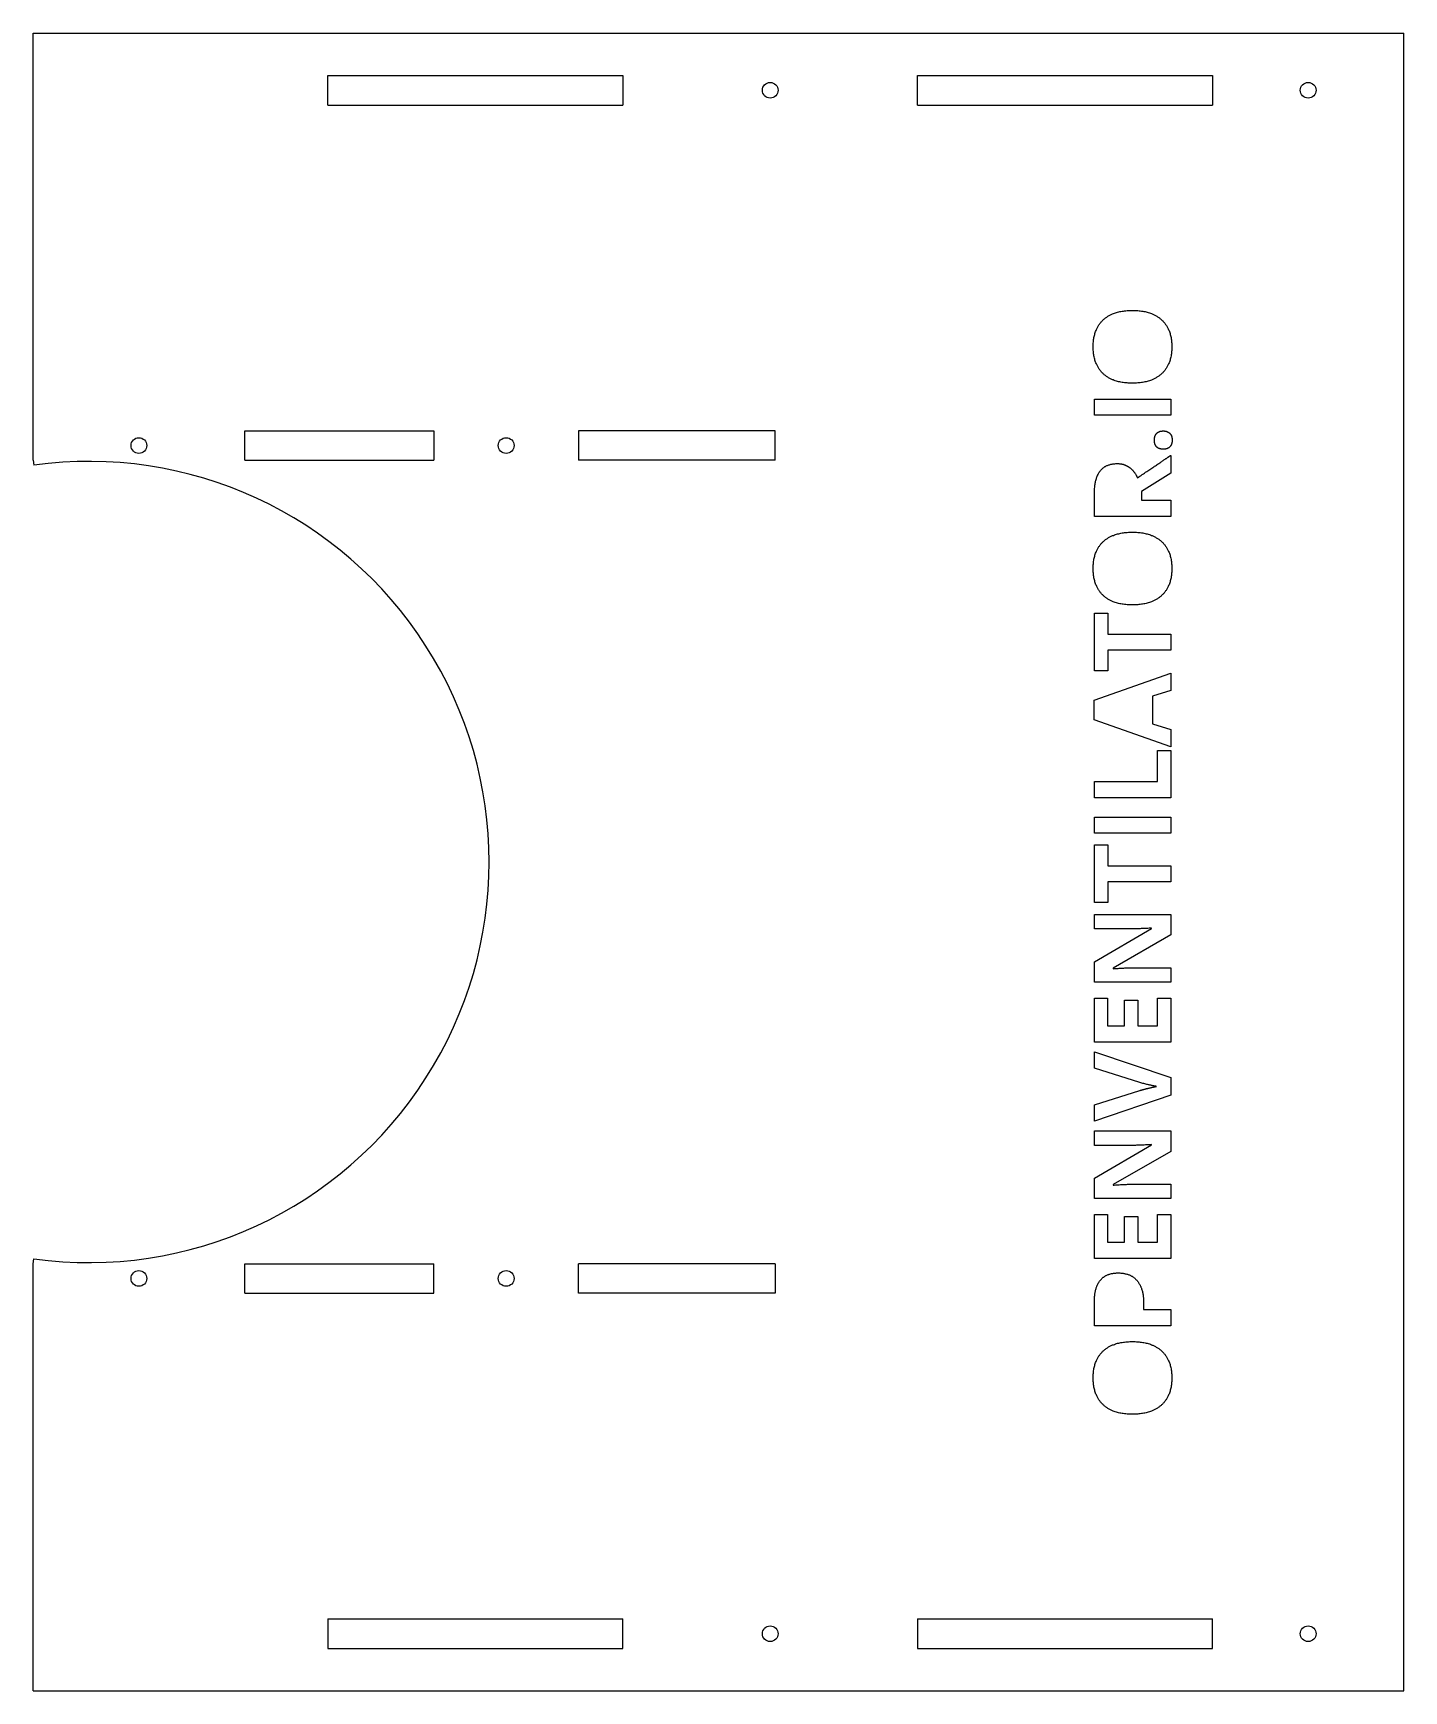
# Model space of a CAD drawing. Extents: x -438 to -159, y -169 to 169.
import ezdxf

# ---------------------------------------------------------------- set-up
doc = ezdxf.new("R2010")
doc.units = 0
doc.header["$MEASUREMENT"] = 0
doc.layers.add('VISIBLE', color=7, linetype='CONTINUOUS')

msp = doc.modelspace()

# ---------------------------------------------------------------- linework, layer by layer
at = {"layer": 'VISIBLE'}
for p, q in [((-437.7, 168.62), (-158.75, 168.62)), ((-437.7, 81.72), (-437.7, 168.62)), ((-158.75, -168.62), (-158.75, 168.62)), ((-377.7, 154), (-377.7, 160)), ((-377.7, 160), (-317.7, 160)), ((-317.7, 160), (-317.7, 154)), ((-257.7, 154), (-257.7, 160)), ((-257.7, 160), (-197.7, 160)), ((-197.7, 160), (-197.7, 154)), ((-377.7, 154), (-317.7, 154)), ((-257.7, 154), (-197.7, 154)), ((-221.73, 90.89), (-221.73, 94.19)), ((-221.73, 94.19), (-206.19, 94.19)), ((-206.19, 94.19), (-206.19, 90.89)), ((-394.65, 81.72), (-394.65, 87.72)), ((-394.65, 87.72), (-356.19, 87.72)), ((-356.19, 87.72), (-356.19, 81.72)), ((-326.69, 87.72), (-326.69, 81.72)), ((-286.69, 87.72), (-326.69, 87.72)), ((-286.69, 81.72), (-286.69, 87.72)), ((-206.19, 90.89), (-221.73, 90.89)), ((-437.7, 81.72), (-437.57, 80.73)), ((-394.65, 81.72), (-356.19, 81.72)), ((-286.69, 81.72), (-326.69, 81.72)), ((-206.19, 82.73), (-206.19, 79.07)), ((-206.19, 79.07), (-212.15, 75.36)), ((-221.73, 70.32), (-221.73, 74.84)), ((-212.15, 75.36), (-212.15, 73.61)), ((-212.15, 73.61), (-206.19, 73.61)), ((-206.19, 73.61), (-206.19, 70.32)), ((-206.19, 70.32), (-221.73, 70.32)), ((-221.73, 38.86), (-221.73, 50.6)), ((-221.73, 50.6), (-218.99, 50.6)), ((-218.99, 50.6), (-218.99, 46.38)), ((-218.99, 46.38), (-206.19, 46.38)), ((-206.19, 46.38), (-206.19, 43.09)), ((-206.19, 43.09), (-218.99, 43.09)), ((-218.99, 43.09), (-218.99, 38.86)), ((-221.79, 32.92), (-206.19, 38.43)), ((-218.99, 38.86), (-221.73, 38.86)), ((-206.19, 38.43), (-206.19, 34.88)), ((-206.19, 34.88), (-209.89, 33.75)), ((-209.89, 33.75), (-209.89, 28.09)), ((-221.79, 28.9), (-221.79, 32.92)), ((-206.19, 23.41), (-221.79, 28.9)), ((-209.89, 28.09), (-206.19, 26.96)), ((-206.19, 26.96), (-206.19, 23.41)), ((-208.91, 16.36), (-208.91, 22.66)), ((-208.91, 22.66), (-206.19, 22.66)), ((-206.19, 22.66), (-206.19, 13.07)), ((-221.73, 13.07), (-221.73, 16.36)), ((-221.73, 16.36), (-208.91, 16.36)), ((-206.19, 13.07), (-221.73, 13.07)), ((-221.73, 5.86), (-221.73, 9.15)), ((-221.73, 9.15), (-206.19, 9.15)), ((-206.19, 9.15), (-206.19, 5.86)), ((-206.19, 5.86), (-221.73, 5.86)), ((-221.73, -8.27), (-221.73, 3.47)), ((-221.73, 3.47), (-218.99, 3.47)), ((-218.99, 3.47), (-218.99, -0.75)), ((-218.99, -0.75), (-206.19, -0.75)), ((-206.19, -0.75), (-206.19, -4.05)), ((-206.19, -4.05), (-218.99, -4.05)), ((-218.99, -4.05), (-218.99, -8.27)), ((-218.99, -8.27), (-221.73, -8.27)), ((-221.73, -10.66), (-206.19, -10.66)), ((-221.73, -13.62), (-221.73, -10.66)), ((-210.09, -13.54), (-210.09, -13.46)), ((-206.19, -10.66), (-206.19, -14.84)), ((-221.73, -20.29), (-210.09, -13.54)), ((-214.37, -13.62), (-221.73, -13.62)), ((-206.19, -14.84), (-217.94, -21.61)), ((-221.73, -24.44), (-221.73, -20.29)), ((-217.94, -21.61), (-217.94, -21.7)), ((-213.5, -21.5), (-206.19, -21.5)), ((-206.19, -21.5), (-206.19, -24.44)), ((-206.19, -24.44), (-221.73, -24.44)), ((-221.73, -36.63), (-221.73, -27.68)), ((-221.73, -27.68), (-219.03, -27.68)), ((-219.03, -27.68), (-219.03, -33.34)), ((-215.61, -33.34), (-215.61, -28.08)), ((-215.61, -28.08), (-212.91, -28.08)), ((-212.91, -28.08), (-212.91, -33.34)), ((-208.91, -27.68), (-206.19, -27.68)), ((-208.91, -33.34), (-208.91, -27.68)), ((-206.19, -27.68), (-206.19, -36.63)), ((-219.03, -33.34), (-215.61, -33.34)), ((-212.91, -33.34), (-208.91, -33.34)), ((-206.19, -36.63), (-221.73, -36.63)), ((-221.73, -41.92), (-221.73, -38.59)), ((-221.73, -38.59), (-206.19, -43.87)), ((-212.48, -44.86), (-221.73, -41.92)), ((-221.73, -49.41), (-212.48, -46.48)), ((-206.19, -43.87), (-206.19, -47.46)), ((-206.19, -47.46), (-221.73, -52.73)), ((-221.73, -52.73), (-221.73, -49.41)), ((-221.73, -54.69), (-206.19, -54.69)), ((-221.73, -57.66), (-221.73, -54.69)), ((-206.19, -54.69), (-206.19, -58.88)), ((-221.73, -64.32), (-210.09, -57.57)), ((-214.37, -57.66), (-221.73, -57.66)), ((-206.19, -58.88), (-217.94, -65.64)), ((-210.09, -57.57), (-210.09, -57.5)), ((-221.73, -68.48), (-221.73, -64.32)), ((-217.94, -65.64), (-217.94, -65.73)), ((-213.5, -65.53), (-206.19, -65.53)), ((-206.19, -65.53), (-206.19, -68.48)), ((-206.19, -68.48), (-221.73, -68.48)), ((-221.73, -80.67), (-221.73, -71.72)), ((-221.73, -71.72), (-219.03, -71.72)), ((-219.03, -71.72), (-219.03, -77.37)), ((-215.61, -77.37), (-215.61, -72.11)), ((-215.61, -72.11), (-212.91, -72.11)), ((-212.91, -72.11), (-212.91, -77.37)), ((-208.91, -71.72), (-206.19, -71.72)), ((-208.91, -77.37), (-208.91, -71.72)), ((-206.19, -71.72), (-206.19, -80.67)), ((-219.03, -77.37), (-215.61, -77.37)), ((-212.91, -77.37), (-208.91, -77.37)), ((-437.7, -81.72), (-437.57, -80.73)), ((-206.19, -80.67), (-221.73, -80.67)), ((-437.7, -168.62), (-437.7, -81.72)), ((-394.65, -87.72), (-394.65, -81.72)), ((-394.65, -81.72), (-356.19, -81.72)), ((-356.19, -87.72), (-356.19, -81.72)), ((-286.69, -81.72), (-326.69, -81.72)), ((-326.69, -87.72), (-326.69, -81.72)), ((-286.69, -81.72), (-286.69, -87.72)), ((-394.65, -87.72), (-356.19, -87.72)), ((-286.69, -87.72), (-326.69, -87.72)), ((-221.73, -94.33), (-221.73, -89.37)), ((-211.71, -89.63), (-211.71, -91.04)), ((-211.71, -91.04), (-206.19, -91.04)), ((-206.19, -91.04), (-206.19, -94.33)), ((-206.19, -94.33), (-221.73, -94.33)), ((-377.7, -154), (-377.7, -160)), ((-377.7, -154), (-317.7, -154)), ((-317.7, -160), (-317.7, -154)), ((-257.7, -154), (-257.7, -160)), ((-257.7, -154), (-197.7, -154)), ((-197.7, -160), (-197.7, -154)), ((-377.7, -160), (-317.7, -160)), ((-257.7, -160), (-197.7, -160)), ((-437.7, -168.62), (-158.75, -168.62))]:
    msp.add_line(p, q, dxfattribs=at)
for centre in [(-287.7, 157), (-178.22, 157), (-416.18, 84.72), (-341.44, 84.72), (-416.18, -84.72), (-341.44, -84.72), (-287.7, -157), (-178.22, -157)]:
    msp.add_circle(centre, 1.6, dxfattribs=at)
msp.add_arc((-426.4, 0), 81.5, 262.1273, 97.8727, dxfattribs=at)
for points in [[(-219.91, 110.31), (-217.85, 112.21), (-213.98, 112.21)], [(-213.98, 112.21), (-210.12, 112.21), (-208.04, 110.29)], [(-221.97, 104.83), (-221.97, 108.41), (-219.91, 110.31)], [(-208.04, 110.29), (-205.97, 108.38), (-205.97, 104.81)], [(-219.93, 99.33), (-221.97, 101.25), (-221.97, 104.83)], [(-205.97, 104.81), (-205.97, 101.24), (-208.04, 99.32)], [(-214, 97.41), (-217.88, 97.41), (-219.93, 99.33)], [(-208.04, 99.32), (-210.12, 97.41), (-214, 97.41)], [(-209.04, 87.21), (-208.58, 87.69), (-207.71, 87.69)], [(-207.71, 87.69), (-206.87, 87.69), (-206.38, 87.2)], [(-209.51, 85.85), (-209.51, 86.73), (-209.04, 87.21)], [(-209.06, 84.45), (-209.51, 84.93), (-209.51, 85.85)], [(-207.71, 83.97), (-208.6, 83.97), (-209.06, 84.45)], [(-206.37, 84.46), (-206.85, 83.97), (-207.71, 83.97)], [(-206.38, 87.2), (-205.9, 86.72), (-205.9, 85.85)], [(-205.9, 85.85), (-205.9, 84.95), (-206.37, 84.46)], [(-220.57, 79.53), (-219.42, 81.05), (-217.07, 81.05)], [(-217.07, 81.05), (-215.7, 81.05), (-214.63, 80.3)], [(-212.96, 78.16), (-207.72, 81.67), (-206.19, 82.73)], [(-221.73, 74.84), (-221.73, 78.01), (-220.57, 79.53)], [(-214.63, 80.3), (-213.56, 79.54), (-212.96, 78.16)], [(-221.97, 59.72), (-221.97, 63.3), (-219.91, 65.2)], [(-219.91, 65.2), (-217.85, 67.09), (-213.98, 67.09)], [(-213.98, 67.09), (-210.12, 67.09), (-208.04, 65.18)], [(-208.04, 65.18), (-205.97, 63.27), (-205.97, 59.7)], [(-219.93, 54.22), (-221.97, 56.14), (-221.97, 59.72)], [(-205.97, 59.7), (-205.97, 56.13), (-208.04, 54.21)], [(-214, 52.3), (-217.88, 52.3), (-219.93, 54.22)], [(-208.04, 54.21), (-210.12, 52.3), (-214, 52.3)], [(-210.09, -13.46), (-213.12, -13.62), (-214.37, -13.62)], [(-217.94, -21.7), (-214.83, -21.5), (-213.5, -21.5)], [(-209.06, -45.66), (-210.03, -45.54), (-212.48, -44.86)], [(-212.48, -46.48), (-211.66, -46.24), (-210.57, -45.98)], [(-210.57, -45.98), (-209.48, -45.72), (-209.06, -45.66)], [(-210.09, -57.5), (-213.12, -57.66), (-214.37, -57.66)], [(-217.94, -65.73), (-214.83, -65.53), (-213.5, -65.53)], [(-220.51, -85.07), (-219.29, -83.6), (-216.88, -83.6)], [(-216.88, -83.6), (-214.37, -83.6), (-213.04, -85.17)], [(-221.73, -89.37), (-221.73, -86.54), (-220.51, -85.07)], [(-213.04, -85.17), (-211.71, -86.74), (-211.71, -89.63)], [(-219.91, -99.45), (-217.85, -97.56), (-213.98, -97.56)], [(-213.98, -97.56), (-210.12, -97.56), (-208.04, -99.47)], [(-221.97, -104.93), (-221.97, -101.35), (-219.91, -99.45)], [(-208.04, -99.47), (-205.97, -101.38), (-205.97, -104.95)], [(-219.93, -110.43), (-221.97, -108.51), (-221.97, -104.93)], [(-205.97, -104.95), (-205.97, -108.52), (-208.04, -110.44)], [(-214, -112.35), (-217.88, -112.35), (-219.93, -110.43)], [(-208.04, -110.44), (-210.12, -112.35), (-214, -112.35)]]:
    msp.add_open_spline(points, degree=2, dxfattribs=at)

doc.saveas('drawing.dxf')
